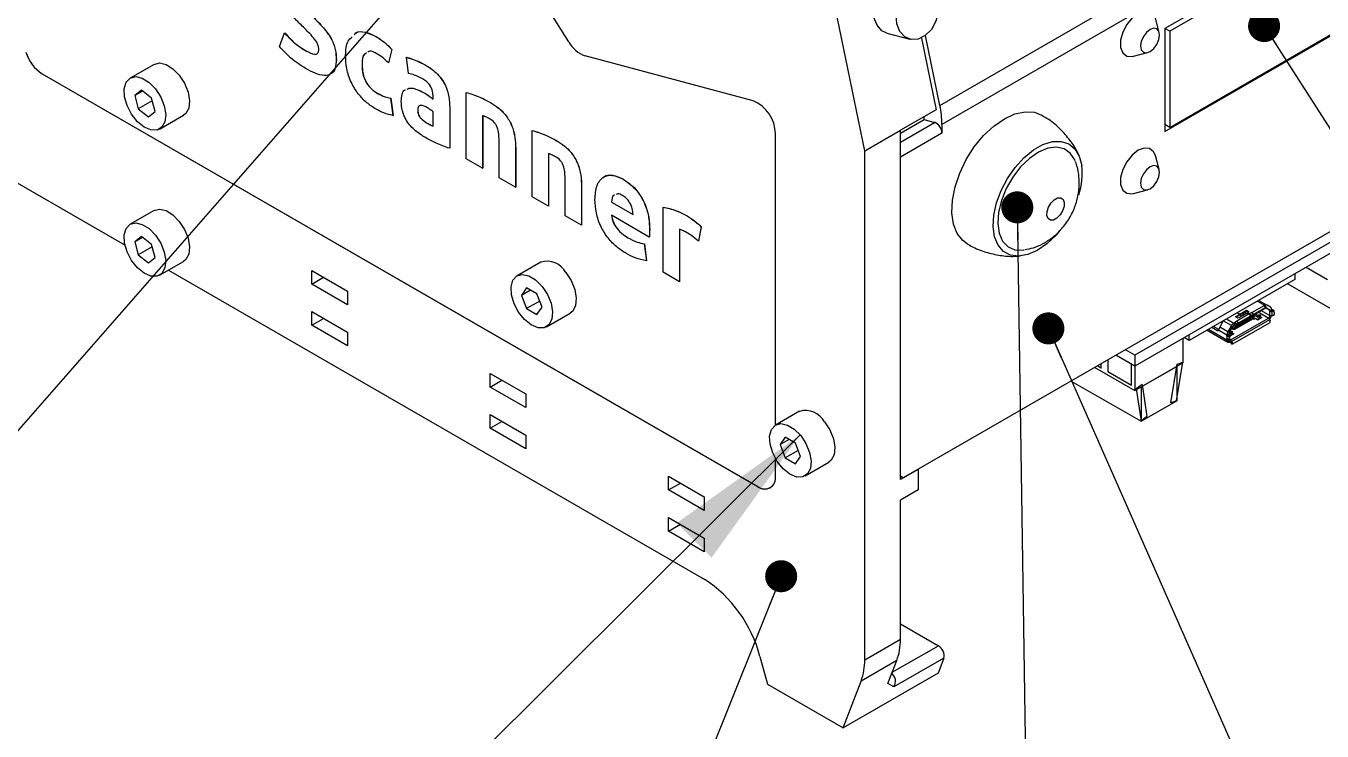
# Model space of a CAD drawing. Header units: millimetres. Extents: x 2 to 418, y 2 to 295.
# Drawn here: x 341.85 to 372.68, y 75.32 to 92.1 of the extents above; entities that cross this region are included whole.
import ezdxf

# ---------------------------------------------------------------- set-up
doc = ezdxf.new("R2010")
doc.units = ezdxf.units.MM
doc.dimstyles.new('SLDDIMSTYLE0', dxfattribs={"dimtxt": 0.18, "dimasz": 0.762, "dimexe": 0, "dimexo": 0.0625, "dimgap": 0, "dimtad": 0, "dimtih": 1, "dimtoh": 1, "dimdec": 0, "dimrnd": 1e-09, "dimzin": 0, "dimdsep": 46, "dimtxsty": 'Standard', "dimblk1": 'DOT', "dimblk2": 'DOT', "dimsah": 1, "dimcen": 0.09, "dimadec": 0, "dimazin": 0, "dimtfac": 0.762, "dimtdec": 0, "dimtofl": 0, "dimtmove": 0, "dimatfit": 3, "dimldrblk": 'DOT', "dimfxl": 1, "dimfrac": 2, "dimtolj": 1, "dimtzin": 0, "dimarcsym": 0})
doc.dimstyles.new('SLDDIMSTYLE1', dxfattribs={"dimtxt": 0.18, "dimasz": 3.556, "dimexe": 0, "dimexo": 0.0625, "dimgap": 0, "dimtad": 0, "dimtih": 1, "dimtoh": 1, "dimdec": 0, "dimrnd": 1e-09, "dimzin": 0, "dimdsep": 46, "dimtxsty": 'Standard', "dimsah": 1, "dimcen": 0.09, "dimadec": 0, "dimazin": 0, "dimtfac": 3.556, "dimtdec": 0, "dimtofl": 0, "dimtmove": 0, "dimatfit": 3, "dimfxl": 1, "dimfrac": 2, "dimtolj": 1, "dimtzin": 0, "dimarcsym": 0})

# ---------------------------------------------------------------- blocks, each defined once
blk = doc.blocks.new('_Dot')
at = {"color": 0, "linetype": 'ByBlock', "lineweight": -2}
blk.add_line((-0.5, 0), (-1, 0), dxfattribs=at)
at = {"color": 0, "linetype": 'ByBlock', "const_width": 0.5}
blk.add_lwpolyline([(-0.25, 0, 1), (0.25, 0, 1)], format="xyb", close=True, dxfattribs=at)

msp = doc.modelspace()

# ---------------------------------------------------------------- linework, layer by layer
at = {"color": 7, "linetype": 'Continuous', "lineweight": 25}
for p, q in [((354.764, 91.719), (348.312, 102.012)), ((363.592, 90.209), (378.583, 98.863)), ((378.631, 98.412), (363.641, 89.758)), ((373.328, 94.57), (368.944, 92.039)), ((373.3, 94.423), (369.057, 91.973)), ((361.802, 89.127), (360.862, 93.72)), ((368.809, 91.948), (368.717, 92.282)), ((347.887, 91.607), (348.003, 91.937)), ((348.003, 91.937), (348.005, 91.938)), ((362.332, 91.929), (362.879, 91.783)), ((363.592, 90.209), (363.251, 91.875)), ((368.944, 89.589), (373.328, 92.12)), ((369.057, 91.973), (368.944, 92.039)), ((368.944, 92.039), (368.944, 89.589)), ((369.057, 89.687), (373.3, 92.136)), ((369.057, 91.973), (369.057, 89.687)), ((350.174, 91.851), (350.176, 91.852)), ((363.15, 91.813), (363.499, 90.107)), ((348.514, 91.507), (348.516, 91.508)), ((349.235, 91.295), (349.237, 91.296)), ((350.559, 91.541), (350.477, 91.219)), ((350.56, 91.542), (350.478, 91.22)), ((350.559, 91.541), (350.56, 91.542)), ((350.902, 91.355), (350.903, 91.356)), ((350.952, 90.97), (350.902, 91.355)), ((359.147, 90.318), (355.155, 91.388)), ((368.195, 91.379), (368.531, 91.467)), ((342.241, 90.962), (359.257, 81.138)), ((342.242, 90.962), (342.241, 90.962)), ((342.242, 90.962), (359.258, 81.139)), ((344.9, 91.186), (344.334, 90.86)), ((349.848, 91.176), (349.849, 91.177)), ((350.477, 91.219), (350.478, 91.22)), ((351.348, 91.174), (351.349, 91.175)), ((379.551, 91.058), (362.721, 81.343)), ((344.6, 90.568), (344.443, 90.442)), ((344.626, 90.547), (344.443, 90.442)), ((344.443, 90.442), (344.527, 90.127)), ((344.841, 90.38), (344.6, 90.568)), ((344.925, 90.065), (344.841, 90.38)), ((350.217, 90.496), (350.219, 90.497)), ((350.527, 90.381), (350.529, 90.382)), ((350.527, 90.381), (350.583, 89.971)), ((350.529, 90.382), (350.585, 89.972)), ((351.324, 90.508), (351.325, 90.509)), ((351.539, 90.356), (351.539, 90.405)), ((352.324, 90.518), (352.325, 90.519)), ((352.324, 88.94), (352.324, 90.518)), ((344.858, 90.318), (344.527, 90.127)), ((344.527, 90.127), (344.768, 89.939)), ((344.768, 89.939), (344.925, 90.065)), ((351.172, 90.102), (351.173, 90.103)), ((351.539, 89.716), (351.539, 90.054)), ((351.932, 90.162), (351.933, 90.163)), ((351.932, 90.162), (351.932, 89.19)), ((351.933, 90.163), (351.933, 89.19)), ((352.904, 90.275), (352.906, 90.276)), ((363.499, 90.107), (362.651, 89.617)), ((339.272, 89.736), (344.21, 86.885)), ((345.034, 89.647), (345.6, 89.974)), ((350.583, 89.971), (350.585, 89.972)), ((351.371, 89.802), (351.373, 89.802)), ((352.716, 89.972), (352.716, 88.714)), ((352.717, 89.973), (352.717, 88.715)), ((362.651, 89.546), (363.216, 89.872)), ((363.216, 89.872), (363.216, 89.943)), ((363.216, 89.872), (363.463, 89.806)), ((363.641, 89.758), (363.641, 89.546)), ((369.057, 89.687), (368.944, 89.752)), ((353.893, 89.613), (353.894, 89.614)), ((353.893, 88.035), (353.893, 89.613)), ((359.681, 82.6), (359.681, 89.537)), ((361.802, 89.127), (362.651, 89.617)), ((362.651, 81.302), (362.651, 89.617)), ((363.641, 89.546), (362.651, 88.974)), ((351.932, 89.19), (351.933, 89.19)), ((353.108, 88.487), (353.108, 89.352)), ((353.5, 89.183), (353.502, 89.184)), ((353.5, 89.183), (353.5, 88.261)), ((353.502, 89.184), (353.502, 88.262)), ((354.473, 89.369), (354.475, 89.37)), ((361.802, 77.017), (361.802, 89.127)), ((352.716, 88.714), (352.324, 88.94)), ((354.285, 89.066), (354.285, 87.808)), ((354.286, 89.067), (354.286, 87.809)), ((362.651, 81.384), (362.651, 88.974)), ((368.809, 88.682), (368.717, 89.016)), ((352.716, 88.714), (352.717, 88.715)), ((353.5, 88.261), (353.108, 88.487)), ((353.5, 88.261), (353.502, 88.262)), ((354.677, 87.582), (354.677, 88.446)), ((355.069, 88.278), (355.071, 88.278)), ((355.069, 88.278), (355.069, 87.355)), ((355.071, 88.278), (355.071, 87.356)), ((356.051, 88.459), (356.052, 88.46)), ((368.195, 88.113), (368.531, 88.201)), ((354.285, 87.808), (353.893, 88.035)), ((355.78, 87.907), (355.782, 87.908)), ((355.78, 87.907), (356.295, 87.61)), ((355.782, 87.908), (356.296, 87.611)), ((374.589, 87.939), (368.226, 84.265)), ((344.9, 87.708), (344.334, 87.381)), ((354.285, 87.808), (354.286, 87.809)), ((355.069, 87.355), (354.677, 87.582)), ((356.679, 87.077), (355.78, 87.596)), ((357.006, 87.788), (357.007, 87.789)), ((357.006, 86.237), (357.006, 87.788)), ((357.579, 87.577), (357.58, 87.578)), ((374.589, 87.678), (368.226, 84.004)), ((355.069, 87.355), (355.071, 87.356)), ((356.687, 87.248), (356.689, 87.248)), ((357.398, 87.26), (357.398, 86.011)), ((357.399, 87.261), (357.399, 86.012)), ((357.913, 87.323), (357.847, 86.977)), ((357.914, 87.324), (357.848, 86.978)), ((357.913, 87.323), (357.914, 87.324)), ((344.6, 87.089), (344.443, 86.963)), ((344.626, 87.069), (344.443, 86.963)), ((344.443, 86.963), (344.527, 86.649)), ((344.841, 86.901), (344.6, 87.089)), ((356.17, 87.059), (356.172, 87.06)), ((356.679, 87.077), (356.681, 87.078)), ((357.847, 86.977), (357.848, 86.978)), ((344.858, 86.84), (344.527, 86.649)), ((344.527, 86.649), (344.768, 86.461)), ((344.925, 86.587), (344.841, 86.901)), ((356.561, 86.914), (356.614, 86.508)), ((356.561, 86.914), (356.562, 86.914)), ((356.562, 86.914), (356.615, 86.509)), ((344.768, 86.461), (344.925, 86.587)), ((345.034, 86.169), (345.6, 86.495)), ((354.1, 86.481), (353.534, 86.154)), ((356.614, 86.508), (356.615, 86.509)), ((372.303, 86.358), (372.806, 86.067)), ((345.243, 86.289), (357.983, 78.934)), ((348.65, 86.282), (349.498, 85.792)), ((348.65, 85.955), (348.65, 86.282)), ((348.65, 85.955), (348.933, 86.118)), ((357.398, 86.011), (357.006, 86.237)), ((357.398, 86.011), (357.399, 86.012)), ((372.034, 86.064), (369.519, 84.612)), ((372.034, 86.203), (372.034, 86.064)), ((349.498, 85.465), (348.65, 85.955)), ((349.498, 85.792), (349.498, 85.465)), ((353.76, 85.864), (353.639, 85.688)), ((353.852, 85.811), (353.639, 85.688)), ((354.005, 85.724), (353.76, 85.864)), ((354.129, 85.408), (354.005, 85.724)), ((371.864, 85.966), (372.955, 85.336)), ((353.639, 85.688), (353.763, 85.373)), ((354.073, 85.552), (353.763, 85.373)), ((354.008, 85.233), (354.129, 85.408)), ((370.984, 85.189), (371.336, 85.392)), ((371.007, 85.279), (371.303, 85.45)), ((371.04, 85.229), (371.336, 85.4)), ((371.176, 85.568), (371.372, 85.455)), ((371.336, 85.4), (371.303, 85.45)), ((371.351, 85.407), (371.318, 85.457)), ((371.333, 85.39), (371.336, 85.392)), ((371.336, 85.392), (371.346, 85.401)), ((371.346, 85.401), (371.427, 85.354)), ((371.457, 85.406), (371.372, 85.455)), ((348.65, 85.302), (349.498, 84.812)), ((348.65, 84.975), (348.65, 85.302)), ((348.65, 84.975), (348.933, 85.138)), ((353.763, 85.373), (354.008, 85.233)), ((354.234, 84.942), (354.8, 85.268)), ((370.498, 84.625), (371.403, 85.148)), ((370.53, 84.589), (371.435, 85.111)), ((370.609, 84.886), (371.047, 85.139)), ((371.056, 85.157), (370.617, 84.904)), ((370.624, 85.181), (370.722, 85.237)), ((370.688, 85.144), (370.624, 85.181)), ((370.626, 84.981), (370.978, 85.185)), ((370.981, 85.187), (370.629, 84.984)), ((370.722, 85.221), (370.639, 85.173)), ((370.948, 85.245), (370.652, 85.074)), ((370.722, 85.237), (370.662, 85.272)), ((370.665, 85.273), (370.725, 85.239)), ((370.981, 85.195), (370.685, 85.024)), ((370.899, 85.266), (370.688, 85.144)), ((370.722, 85.221), (370.722, 85.237)), ((370.747, 85.206), (370.722, 85.221)), ((370.725, 85.239), (370.886, 85.332)), ((370.886, 85.315), (370.725, 85.222)), ((370.725, 85.222), (370.725, 85.239)), ((370.725, 85.222), (370.75, 85.208)), ((370.797, 85.217), (370.811, 85.262)), ((370.815, 85.262), (370.801, 85.216)), ((370.825, 85.097), (370.863, 85.075)), ((370.885, 85.257), (370.863, 85.27)), ((370.902, 85.101), (370.863, 85.078)), ((370.866, 85.272), (370.887, 85.259)), ((370.886, 85.332), (370.95, 85.295)), ((370.886, 85.315), (370.886, 85.332)), ((370.936, 85.287), (370.886, 85.315)), ((370.941, 85.241), (370.899, 85.266)), ((370.95, 85.295), (370.902, 85.267)), ((370.902, 85.267), (370.944, 85.243)), ((370.902, 85.264), (370.902, 85.267)), ((370.955, 85.128), (370.902, 85.098)), ((370.902, 85.098), (370.902, 85.101)), ((370.917, 85.15), (370.955, 85.128)), ((370.948, 85.245), (370.981, 85.195)), ((370.994, 85.154), (370.955, 85.131)), ((370.955, 85.128), (370.955, 85.131)), ((370.996, 85.202), (370.963, 85.252)), ((370.978, 85.185), (370.981, 85.187)), ((370.981, 85.186), (371.333, 85.39)), ((370.981, 85.187), (370.991, 85.196)), ((370.994, 85.198), (370.984, 85.189)), ((371.047, 85.181), (370.994, 85.151)), ((370.994, 85.151), (370.994, 85.154)), ((371.007, 85.279), (371.04, 85.229)), ((371.009, 85.203), (371.047, 85.181)), ((371.056, 85.19), (371.047, 85.184)), ((371.047, 85.181), (371.047, 85.184)), ((371.056, 85.157), (371.056, 85.19)), ((371.059, 85.15), (371.059, 85.119)), ((371.158, 85.162), (371.066, 85.215)), ((371.067, 85.173), (371.067, 85.206)), ((371.095, 85.134), (371.077, 85.123)), ((371.091, 85.25), (371.158, 85.211)), ((371.152, 85.101), (371.095, 85.134)), ((371.221, 85.161), (371.134, 85.111)), ((371.251, 85.158), (371.152, 85.101)), ((371.158, 85.211), (371.176, 85.221)), ((371.158, 85.211), (371.158, 85.162)), ((371.176, 85.172), (371.158, 85.162)), ((371.176, 85.221), (371.176, 85.172)), ((371.211, 85.201), (371.194, 85.191)), ((371.194, 85.191), (371.251, 85.158)), ((371.194, 85.191), (371.194, 85.145)), ((371.403, 85.148), (371.402, 85.148)), ((371.435, 85.111), (371.445, 85.09)), ((371.438, 85.315), (371.48, 85.34)), ((371.438, 85.331), (371.438, 85.315)), ((371.438, 85.315), (371.438, 85.315)), ((371.438, 85.217), (371.438, 85.315)), ((371.438, 85.217), (371.438, 85.217)), ((371.438, 85.209), (371.438, 85.217)), ((371.48, 85.356), (371.48, 85.34)), ((371.48, 85.34), (371.502, 85.341)), ((371.508, 85.307), (371.485, 85.305)), ((371.485, 85.305), (371.485, 85.207)), ((371.485, 85.207), (371.508, 85.209)), ((371.502, 85.341), (371.508, 85.307)), ((371.547, 85.28), (371.542, 85.315)), ((371.548, 85.243), (371.548, 85.276)), ((349.498, 84.485), (348.65, 84.975)), ((349.498, 84.812), (349.498, 84.485)), ((369.945, 84.858), (370.442, 84.571)), ((370.18, 84.849), (370.055, 84.921)), ((370.223, 84.874), (370.098, 84.946)), ((370.18, 84.849), (370.223, 84.874)), ((370.224, 84.874), (370.22, 84.858)), ((370.419, 84.743), (370.22, 84.858)), ((370.33, 85.08), (370.246, 84.933)), ((370.442, 84.82), (370.246, 84.933)), ((370.281, 85.052), (370.306, 85.038)), ((370.527, 84.968), (370.442, 84.82)), ((370.487, 84.774), (370.465, 84.787)), ((370.472, 84.803), (370.557, 84.95)), ((370.485, 84.824), (370.487, 84.823)), ((370.487, 84.823), (370.504, 84.834)), ((370.487, 84.823), (370.487, 84.774)), ((370.504, 84.785), (370.487, 84.774)), ((370.504, 84.834), (370.504, 84.785)), ((370.54, 84.813), (370.522, 84.803)), ((370.522, 84.803), (370.579, 84.77)), ((370.522, 84.803), (370.522, 84.758)), ((370.532, 84.907), (370.569, 84.886)), ((370.561, 84.904), (370.561, 84.937)), ((370.582, 85.026), (370.596, 85.034)), ((370.596, 84.985), (370.582, 84.977)), ((371.435, 85.038), (370.586, 84.548)), ((370.596, 85.034), (370.606, 85.042)), ((370.596, 84.985), (370.596, 85.034)), ((370.597, 84.984), (370.596, 84.985)), ((370.606, 85.042), (370.639, 84.993)), ((370.627, 84.942), (370.617, 84.937)), ((370.617, 84.937), (370.617, 84.904)), ((370.679, 84.969), (370.627, 84.939)), ((370.627, 84.939), (370.627, 84.942)), ((370.639, 84.993), (370.629, 84.984)), ((370.641, 84.99), (370.679, 84.969)), ((370.652, 85.074), (370.685, 85.024)), ((370.718, 84.995), (370.679, 84.972)), ((370.679, 84.969), (370.679, 84.972)), ((370.771, 85.022), (370.718, 84.992)), ((370.718, 84.992), (370.718, 84.995)), ((370.733, 85.044), (370.771, 85.022)), ((370.81, 85.048), (370.771, 85.025)), ((370.771, 85.022), (370.771, 85.025)), ((370.863, 85.075), (370.81, 85.045)), ((370.81, 85.045), (370.81, 85.048)), ((370.863, 85.075), (370.863, 85.078)), ((369.372, 84.666), (369.372, 84.084)), ((369.519, 84.612), (369.399, 84.682)), ((369.519, 84.612), (369.519, 84.751)), ((370.414, 84.659), (370.473, 84.656)), ((370.414, 84.626), (370.414, 84.659)), ((370.473, 84.623), (370.414, 84.626)), ((370.415, 84.609), (370.475, 84.606)), ((370.417, 84.715), (370.419, 84.728)), ((370.417, 84.715), (370.477, 84.711)), ((370.419, 84.728), (370.462, 84.752)), ((370.419, 84.728), (370.419, 84.743)), ((370.462, 84.752), (370.462, 84.768)), ((370.462, 84.752), (370.462, 84.752)), ((370.473, 84.656), (370.473, 84.623)), ((370.479, 84.725), (370.477, 84.711)), ((370.477, 84.613), (370.479, 84.627)), ((370.549, 84.773), (370.479, 84.733)), ((370.479, 84.63), (370.479, 84.728)), ((370.479, 84.725), (370.479, 84.627)), ((370.48, 84.713), (370.479, 84.713)), ((370.479, 84.627), (370.479, 84.63)), ((370.579, 84.77), (370.48, 84.713)), ((370.497, 84.576), (370.497, 84.625)), ((370.497, 84.625), (370.498, 84.625)), ((370.507, 84.556), (370.497, 84.576)), ((370.54, 84.568), (370.507, 84.556)), ((370.53, 84.589), (370.54, 84.568)), ((370.548, 84.535), (370.582, 84.546)), ((368.226, 84.004), (367.779, 84.262)), ((368.226, 84.265), (368.005, 84.393)), ((368.226, 84.265), (368.226, 84.004)), ((367.276, 83.972), (368.226, 83.423)), ((367.345, 84.012), (367.43, 83.963)), ((367.43, 83.963), (367.43, 84.061)), ((367.43, 83.963), (367.431, 83.964)), ((367.583, 84.149), (367.583, 83.875)), ((367.583, 83.875), (368.148, 83.548)), ((368.148, 83.548), (368.148, 84.049)), ((368.226, 83.423), (369.372, 84.084)), ((368.226, 84.005), (368.226, 83.423)), ((368.375, 83.509), (369.223, 83.999)), ((369.083, 83.134), (369.232, 84.053)), ((369.222, 83.181), (369.37, 84.1)), ((369.223, 83.999), (369.223, 83.182)), ((369.232, 84.053), (369.37, 84.1)), ((352.893, 83.832), (353.741, 83.343)), ((352.893, 83.506), (352.893, 83.832)), ((352.893, 83.506), (353.176, 83.669)), ((366.717, 83.649), (368.375, 82.692)), ((368.148, 83.548), (368.15, 83.549)), ((368.402, 83.57), (368.262, 83.464)), ((368.402, 83.57), (368.515, 82.802)), ((353.741, 83.016), (352.893, 83.506)), ((353.741, 83.343), (353.741, 83.016)), ((368.262, 83.464), (368.376, 82.697)), ((368.375, 83.509), (368.375, 82.692)), ((360.25, 82.929), (359.684, 82.602)), ((368.375, 82.692), (369.223, 83.182)), ((369.222, 83.181), (369.083, 83.134)), ((352.893, 82.853), (353.741, 82.363)), ((352.893, 82.526), (352.893, 82.853)), ((352.893, 82.526), (353.176, 82.689)), ((368.515, 82.802), (368.376, 82.697)), ((353.741, 82.036), (352.893, 82.526)), ((353.741, 82.363), (353.741, 82.036)), ((359.911, 82.312), (359.789, 82.136)), ((360.156, 82.172), (359.911, 82.312)), ((360.003, 82.259), (359.789, 82.136)), ((359.789, 82.136), (359.913, 81.82)), ((360.279, 81.856), (360.156, 82.172)), ((359.681, 81.383), (359.681, 81.8)), ((360.223, 81.999), (359.913, 81.82)), ((359.913, 81.82), (360.158, 81.68)), ((360.158, 81.68), (360.279, 81.856)), ((360.384, 81.39), (360.95, 81.716)), ((363.075, 81.547), (362.651, 81.302)), ((363.075, 81.547), (363.075, 81.057)), ((357.135, 81.383), (357.984, 80.893)), ((357.135, 81.057), (357.135, 81.383)), ((357.135, 81.057), (357.418, 81.22)), ((359.257, 81.138), (359.258, 81.139)), ((362.651, 81.384), (362.721, 81.343)), ((362.721, 81.343), (362.651, 81.384)), ((357.984, 80.567), (357.135, 81.057)), ((357.984, 80.893), (357.984, 80.567)), ((363.075, 81.057), (362.651, 80.812)), ((362.651, 77.507), (362.651, 80.812)), ((357.135, 80.403), (357.984, 79.913)), ((357.135, 80.077), (357.135, 80.403)), ((357.135, 80.077), (357.418, 80.24)), ((357.984, 79.587), (357.135, 80.077)), ((357.984, 79.913), (357.984, 79.587)), ((362.651, 77.872), (363.554, 77.351)), ((361.802, 77.017), (362.651, 77.507)), ((359.312, 77.092), (359.488, 76.432)), ((362.565, 76.998), (361.717, 76.508)), ((362.354, 76.45), (362.565, 76.998)), ((363.687, 77.055), (362.497, 76.368)), ((363.687, 77.055), (363.55, 76.7)), ((363.55, 76.7), (361.287, 75.393)), ((361.287, 75.393), (361.717, 76.508)), ((359.488, 76.432), (361.287, 75.393)), ((362.497, 76.368), (362.354, 76.45))]:
    msp.add_line(p, q, dxfattribs=at)
at = {"color": 8, "linetype": 'Continuous', "lineweight": 25}
for p, q in [((362.651, 89.337), (363.463, 89.806)), ((371.144, 85.55), (371.31, 85.454)), ((371.346, 85.401), (371.427, 85.354)), ((370.409, 85.126), (370.582, 85.026)), ((370.75, 85.208), (370.75, 85.205)), ((370.797, 85.21), (370.797, 85.217)), ((370.811, 85.249), (370.811, 85.262)), ((370.866, 85.268), (370.866, 85.272)), ((370.994, 85.198), (370.994, 85.198)), ((371.042, 85.135), (371.042, 85.123)), ((371.402, 85.148), (371.158, 85.289)), ((371.229, 85.33), (371.438, 85.209)), ((371.438, 85.331), (371.334, 85.391)), ((370.414, 84.625), (369.977, 84.877)), ((370.312, 85.048), (370.293, 85.059)), ((370.326, 85.072), (370.321, 85.075)), ((370.527, 84.968), (370.331, 85.081)), ((370.561, 84.904), (370.538, 84.917)), ((370.561, 84.937), (370.552, 84.941)), ((370.479, 84.636), (370.497, 84.625)), ((362.457, 76.718), (363.554, 77.351))]:
    msp.add_line(p, q, dxfattribs=at)
at = {"color": 7, "linetype": 'Continuous', "lineweight": 25, "flags": 128}
for points in [[(362.332, 91.929), (362.214, 91.986), (362.096, 92.117), (362.023, 92.3), (362.003, 92.517), (362.038, 92.744), (362.125, 92.955), (362.254, 93.129), (362.411, 93.245), (362.579, 93.293), (362.695, 93.282)], [(363.568, 92.658), (363.56, 92.433), (363.498, 92.212), (363.388, 92.016), (363.243, 91.869), (363.078, 91.786), (362.911, 91.776), (362.761, 91.839), (362.642, 91.97), (362.569, 92.154), (362.549, 92.371), (362.585, 92.597), (362.672, 92.809), (362.801, 92.982), (362.958, 93.099), (363.126, 93.146), (363.287, 93.119), (363.423, 93.021), (363.52, 92.861), (363.568, 92.658)], [(368.717, 92.282), (368.675, 92.373), (368.58, 92.449), (368.453, 92.461), (368.308, 92.406), (368.162, 92.293), (368.035, 92.134), (367.94, 91.949), (367.89, 91.76), (367.89, 91.59), (367.94, 91.459), (368.035, 91.384), (368.162, 91.372), (368.195, 91.379)], [(368.59, 92.014), (368.504, 91.944), (368.43, 91.845), (368.381, 91.732), (368.364, 91.623), (368.381, 91.532), (368.43, 91.476), (368.504, 91.462), (368.59, 91.492), (368.677, 91.562), (368.75, 91.661), (368.799, 91.774), (368.817, 91.884), (368.799, 91.974), (368.75, 92.03), (368.677, 92.044), (368.59, 92.014)], [(344.9, 91.186), (345.03, 91.219), (345.186, 91.184), (345.349, 91.083), (345.501, 90.928), (345.626, 90.735), (345.71, 90.525), (345.744, 90.321), (345.725, 90.146), (345.654, 90.017), (345.6, 89.974)], [(344.366, 89.999), (344.26, 90.203), (344.2, 90.412), (344.193, 90.605), (344.238, 90.759), (344.332, 90.859), (344.464, 90.893), (344.62, 90.857), (344.783, 90.757), (344.935, 90.601), (345.06, 90.408), (345.144, 90.199), (345.179, 89.995), (345.159, 89.819), (345.089, 89.691), (344.974, 89.623), (344.828, 89.624), (344.667, 89.693), (344.507, 89.822), (344.366, 89.999)], [(364.241, 86.913), (364.136, 86.99), (364.002, 87.161), (363.914, 87.384), (363.876, 87.651), (363.888, 87.951), (363.952, 88.27), (364.063, 88.597), (364.218, 88.918), (364.41, 89.22), (364.632, 89.489), (364.873, 89.716), (365.125, 89.892), (365.377, 90.007), (365.619, 90.059), (365.84, 90.045), (366.01, 89.979)], [(366.443, 87.228), (366.353, 87.124), (366.135, 86.916), (365.907, 86.758), (365.679, 86.658), (365.462, 86.62), (365.267, 86.646), (365.102, 86.735), (364.975, 86.883), (364.893, 87.082), (364.858, 87.324), (364.873, 87.597), (364.936, 87.888), (365.046, 88.184), (365.196, 88.471), (365.38, 88.735), (365.589, 88.964), (365.814, 89.148), (366.043, 89.278), (366.266, 89.347), (366.474, 89.353), (366.655, 89.295), (366.801, 89.176), (366.907, 89.002), (366.966, 88.78), (366.966, 88.78)], [(366.812, 88.878), (366.799, 88.91), (366.693, 89.072), (366.545, 89.176), (366.363, 89.216), (366.157, 89.19), (365.939, 89.099), (365.719, 88.948), (365.51, 88.746), (365.323, 88.502), (365.168, 88.231), (365.053, 87.947), (364.985, 87.666), (364.967, 87.401), (365.001, 87.169), (365.084, 86.98), (365.212, 86.846), (365.377, 86.774), (365.572, 86.767), (365.599, 86.771)], [(368.717, 89.016), (368.675, 89.107), (368.58, 89.183), (368.453, 89.194), (368.308, 89.14), (368.162, 89.027), (368.035, 88.868), (367.94, 88.683), (367.89, 88.494), (367.89, 88.324), (367.94, 88.193), (368.035, 88.117), (368.162, 88.106), (368.195, 88.113)], [(368.59, 88.748), (368.504, 88.678), (368.43, 88.579), (368.381, 88.466), (368.364, 88.356), (368.381, 88.266), (368.43, 88.21), (368.504, 88.196), (368.59, 88.226), (368.677, 88.296), (368.75, 88.395), (368.799, 88.508), (368.817, 88.618), (368.799, 88.708), (368.75, 88.764), (368.677, 88.778), (368.59, 88.748)], [(366.548, 87.9), (366.545, 87.804), (366.51, 87.699), (366.45, 87.601), (366.373, 87.524), (366.292, 87.481), (366.218, 87.479), (366.163, 87.516), (366.135, 87.589), (366.139, 87.685), (366.173, 87.79), (366.234, 87.888), (366.31, 87.964), (366.392, 88.007), (366.465, 88.01), (366.52, 87.972), (366.548, 87.9)], [(344.9, 87.708), (345.03, 87.74), (345.186, 87.705), (345.349, 87.604), (345.501, 87.449), (345.626, 87.256), (345.71, 87.046), (345.744, 86.843), (345.725, 86.667), (345.654, 86.538), (345.6, 86.495)], [(344.366, 86.52), (344.26, 86.724), (344.2, 86.934), (344.193, 87.126), (344.238, 87.28), (344.332, 87.38), (344.464, 87.414), (344.62, 87.378), (344.783, 87.278), (344.935, 87.122), (345.06, 86.93), (345.144, 86.72), (345.179, 86.516), (345.159, 86.34), (345.089, 86.212), (344.974, 86.144), (344.828, 86.145), (344.667, 86.214), (344.507, 86.343), (344.366, 86.52)], [(354.129, 85.903), (354.256, 85.711), (354.342, 85.502), (354.378, 85.297), (354.361, 85.12), (354.292, 84.989), (354.179, 84.919), (354.034, 84.917), (353.873, 84.983), (353.713, 85.111), (353.571, 85.286), (353.464, 85.489), (353.402, 85.699), (353.392, 85.892), (353.435, 86.048), (353.527, 86.15), (353.658, 86.187), (353.813, 86.155), (353.976, 86.056), (354.129, 85.903)], [(354.695, 86.23), (354.821, 86.038), (354.907, 85.828), (354.944, 85.624), (354.927, 85.447), (354.858, 85.316), (354.8, 85.268)], [(371.346, 85.401), (371.349, 85.404), (371.351, 85.406), (371.351, 85.407), (371.351, 85.407), (371.349, 85.406), (371.345, 85.405), (371.341, 85.403), (371.336, 85.4)], [(370.984, 85.189), (370.981, 85.186), (370.979, 85.186)], [(370.991, 85.196), (370.994, 85.199), (370.996, 85.201), (370.996, 85.202), (370.996, 85.202), (370.994, 85.202), (370.99, 85.2), (370.986, 85.198), (370.981, 85.195)], [(371.077, 85.123), (371.069, 85.12), (371.059, 85.119), (371.05, 85.12), (371.042, 85.123), (371.036, 85.128), (371.035, 85.131)], [(371.176, 85.221), (371.184, 85.225), (371.194, 85.226), (371.203, 85.225), (371.211, 85.221), (371.217, 85.217), (371.219, 85.211), (371.217, 85.206), (371.211, 85.201)], [(371.194, 85.177), (371.184, 85.176), (371.176, 85.172)], [(370.22, 84.858), (370.217, 84.853), (370.214, 84.849), (370.21, 84.846), (370.205, 84.844), (370.199, 84.843), (370.193, 84.844), (370.187, 84.846), (370.18, 84.849)], [(370.504, 84.834), (370.512, 84.837), (370.522, 84.838), (370.531, 84.837), (370.54, 84.834), (370.545, 84.829), (370.547, 84.823), (370.545, 84.818), (370.54, 84.813)], [(370.522, 84.789), (370.512, 84.788), (370.504, 84.785)], [(370.497, 84.576), (370.482, 84.569), (370.467, 84.566), (370.454, 84.567), (370.442, 84.571), (370.432, 84.579), (370.425, 84.59), (370.421, 84.605), (370.42, 84.609)], [(370.473, 84.623), (370.473, 84.617), (370.474, 84.612), (370.474, 84.609), (370.474, 84.607), (370.475, 84.606), (370.476, 84.607), (370.476, 84.61), (370.477, 84.613)], [(360.28, 82.351), (360.406, 82.159), (360.492, 81.95), (360.528, 81.745), (360.511, 81.568), (360.443, 81.437), (360.33, 81.367), (360.185, 81.365), (360.023, 81.431), (359.863, 81.558), (359.722, 81.733), (359.614, 81.937), (359.552, 82.147), (359.542, 82.34), (359.586, 82.496), (359.678, 82.598), (359.809, 82.635), (359.964, 82.602), (360.127, 82.504), (360.28, 82.351)], [(360.845, 82.677), (360.972, 82.486), (361.058, 82.276), (361.094, 82.072), (361.077, 81.895), (361.008, 81.764), (360.95, 81.716)]]:
    msp.add_lwpolyline(points, dxfattribs=at)
at = {"color": 7, "linetype": 'Continuous', "lineweight": 25}
for centre, radius, start, end in [((355.404, 92.077), 0.733, 209.2767, 250.1215), ((342.747, 91.746), 0.934, 196.6326, 237.1776), ((342.748, 91.747), 0.934, 196.6326, 237.1776), ((358.812, 89.516), 0.869, 1.3581, 67.3358), ((361.383, 89.745), 2.257, 0.3462, 11.8651), ((363.351, 89.539), 0.29, 1.3582, 67.3357), ((365.283, 88.596), 1.693, 342.3868, 6.2515), ((354.239, 85.98), 0.52, 28.7305, 105.4912), ((371.323, 85.425), 0.0319, 98.1609, 129.1974), ((371.349, 85.406), 0.0537, 65.2559, 121.7646), ((371.425, 85.361), 0.0553, 354.3799, 54.3017), ((370.768, 85.241), 0.0407, 237.7225, 322.6063), ((370.769, 85.238), 0.0356, 237.7239, 322.6047), ((370.844, 85.237), 0.0407, 57.7242, 142.6063), ((370.844, 85.24), 0.0356, 57.7225, 142.608), ((370.802, 85.076), 0.0606, 2.5264, 36.3496), ((370.842, 85.098), 0.0606, 2.5264, 36.3496), ((370.894, 85.129), 0.0606, 2.5264, 36.3496), ((370.968, 85.22), 0.0319, 98.161, 129.1973), ((371.192, 84.961), 0.368, 120.1369, 128.1902), ((370.934, 85.151), 0.0606, 2.5264, 36.3496), ((371.214, 84.928), 0.348, 119.9898, 129.1934), ((370.986, 85.182), 0.0606, 2.5264, 36.3496), ((371.233, 85.133), 0.0303, 54.5306, 114.1594), ((371.361, 85.213), 0.0768, 302.6061, 357.394), ((371.357, 85.075), 0.0863, 25.1354, 57.7213), ((371.413, 85.334), 0.0252, 354.3794, 54.3023), ((371.301, 85.247), 0.181, 315.4922, 347.2116), ((371.411, 85.07), 0.0397, 306.3998, 30.487), ((371.478, 85.391), 0.0859, 242.2332, 274.235), ((371.478, 85.293), 0.0859, 242.2332, 274.235), ((371.507, 85.306), 0.0354, 14.2229, 98.4651), ((371.513, 85.272), 0.0346, 6.047, 99.0255), ((371.509, 85.248), 0.0392, 268.7099, 353.585), ((370.393, 84.846), 0.171, 149.5166, 170.5955), ((370.578, 84.738), 0.159, 148.8564, 178.0435), ((370.534, 84.765), 0.0721, 148.856, 178.0437), ((370.666, 84.891), 0.159, 121.955, 151.1442), ((370.561, 84.745), 0.0303, 54.5306, 114.1594), ((370.621, 84.916), 0.0721, 121.9549, 151.1445), ((370.589, 84.991), 0.0615, 242.6083, 297.3911), ((370.589, 84.958), 0.0615, 242.6083, 297.3911), ((370.613, 85.006), 0.0273, 232.7588, 304.7863), ((370.826, 84.773), 0.348, 119.989, 129.1954), ((370.565, 84.939), 0.0616, 2.6813, 40.4908), ((370.859, 84.723), 0.348, 119.9898, 129.1933), ((370.618, 84.969), 0.0606, 2.5264, 36.3496), ((370.658, 84.992), 0.0606, 2.5264, 36.3496), ((370.71, 85.022), 0.0606, 2.5264, 36.3496), ((370.75, 85.045), 0.0606, 2.5264, 36.3496), ((370.457, 84.622), 0.0438, 174.0584, 196.4663), ((370.832, 84.659), 0.418, 172.365, 180.0113), ((370.452, 84.726), 0.0276, 357.0376, 66.9733), ((370.892, 84.656), 0.418, 172.365, 180.0113), ((370.481, 84.65), 0.0295, 264.3169, 302.919), ((370.452, 84.552), 0.0863, 25.1354, 57.7213), ((370.54, 84.569), 0.035, 200.8551, 284.1619), ((370.572, 84.579), 0.0341, 200.1885, 294.0421), ((360.389, 82.427), 0.52, 28.7306, 105.4912), ((359.422, 81.341), 0.262, 230.7968, 9.214), ((359.434, 81.385), 0.302, 234.3822, 294.3073), ((356.285, 76.308), 3.127, 14.5186, 57.1078), ((361.229, 77.483), 1.422, 340.0306, 0.9567), ((363.41, 77.108), 0.282, 349.0498, 59.3242), ((360.381, 76.994), 1.422, 340.0306, 0.9567)]:
    msp.add_arc(centre, radius, start, end, dxfattribs=at)
at = {"color": 8, "linetype": 'Continuous', "lineweight": 25}
for centre, radius, start, end in [((370.995, 85.187), 0.0606, 2.5264, 36.3496), ((371.038, 85.154), 0.0182, 302.0974, 9.2128), ((371.047, 85.208), 0.0201, 294.3761, 354.3017), ((371.048, 85.175), 0.0196, 293.4772, 355.2334), ((370.621, 84.934), 0.0604, 144.7347, 177.5028), ((370.581, 84.902), 0.02, 174.2352, 234.4677), ((370.555, 84.933), 0.0624, 2.8604, 52.5056), ((370.597, 84.902), 0.0201, 305.7402, 5.6159)]:
    msp.add_arc(centre, radius, start, end, dxfattribs=at)
at = {"color": 7, "linetype": 'Continuous', "lineweight": 25}
msp.add_ellipse((362.364, 76.5), major_axis=(0, 0.208), ratio=0.826221, start_param=4.023158, end_param=5.838221, dxfattribs=at)
for points, knots in [([(348.425, 92.097), (348.354, 92.168), (348.211, 92.31), (348.034, 92.552), (347.925, 92.81), (347.916, 92.954), (347.911, 93.026)], [0, 0, 0, 0, 0.28093, 0.560496, 0.780169, 1, 1, 1, 1]), ([(348.66, 92.339), (348.74, 92.258), (348.9, 92.096), (349.11, 91.831), (349.225, 91.535), (349.232, 91.375), (349.235, 91.295)], [0, 0, 0, 0, 0.281115, 0.56072, 0.779796, 1, 1, 1, 1]), ([(348.661, 92.34), (348.741, 92.259), (348.901, 92.097), (349.111, 91.832), (349.226, 91.536), (349.233, 91.376), (349.237, 91.296)], [0, 0, 0, 0, 0.281115, 0.56072, 0.779796, 1, 1, 1, 1]), ([(348.003, 91.937), (348.095, 91.838), (348.259, 91.663), (348.436, 91.555), (348.514, 91.507)], [0, 0, 0, 0, 0.559542, 1, 1, 1, 1]), ([(348.005, 91.938), (348.096, 91.839), (348.26, 91.663), (348.438, 91.556), (348.516, 91.508)], [0, 0, 0, 0, 0.559542, 1, 1, 1, 1]), ([(348.818, 91.55), (348.816, 91.576), (348.812, 91.629), (348.758, 91.74), (348.626, 91.901), (348.505, 92.019), (348.425, 92.097)], [0, 0, 0, 0, 0.124646, 0.249382, 0.498994, 1, 1, 1, 1]), ([(349.661, 91.888), (349.674, 91.904), (349.733, 91.976), (349.922, 91.969), (350.09, 91.891), (350.174, 91.851)], [0, 0, 0, 0, 0.123366, 0.561445, 1, 1, 1, 1]), ([(349.662, 91.889), (349.675, 91.905), (349.735, 91.976), (349.924, 91.97), (350.092, 91.891), (350.176, 91.852)], [0, 0, 0, 0, 0.123366, 0.561445, 1, 1, 1, 1]), ([(348.506, 91.087), (348.386, 91.163), (348.17, 91.298), (347.973, 91.513), (347.887, 91.607)], [0, 0, 0, 0, 0.560182, 1, 1, 1, 1]), ([(349.456, 91.403), (349.462, 91.528), (349.471, 91.72), (349.577, 91.808), (349.614, 91.839)], [0, 0, 0, 0, 0.656372, 1, 1, 1, 1]), ([(350.174, 91.851), (350.248, 91.804), (350.381, 91.721), (350.504, 91.596), (350.559, 91.541)], [0, 0, 0, 0, 0.559756, 1, 1, 1, 1]), ([(350.176, 91.852), (350.25, 91.805), (350.382, 91.721), (350.506, 91.597), (350.56, 91.542)], [0, 0, 0, 0, 0.559756, 1, 1, 1, 1]), ([(349.235, 91.295), (349.23, 91.223), (349.221, 91.08), (349.116, 90.944), (348.945, 90.908), (348.733, 90.965), (348.582, 91.047), (348.506, 91.087)], [0, 0, 0, 0, 0.1866289, 0.3726597, 0.5590659, 0.7793036, 1, 1, 1, 1]), ([(348.514, 91.507), (348.583, 91.471), (348.669, 91.425), (348.76, 91.427), (348.797, 91.448), (348.816, 91.493), (348.818, 91.531), (348.818, 91.55)], [0, 0, 0, 0, 0.499036, 0.624346, 0.749374, 0.874555, 1, 1, 1, 1]), ([(348.516, 91.508), (348.584, 91.472), (348.67, 91.427), (348.762, 91.427), (348.783, 91.444), (348.794, 91.452)], [0, 0, 0, 0, 0.670676, 0.839086, 1, 1, 1, 1]), ([(349.237, 91.296), (349.231, 91.226), (349.22, 91.086), (349.151, 90.969), (349.088, 90.956), (349.077, 90.954)], [0, 0, 0, 0, 0.4557679, 0.9100754, 1, 1, 1, 1]), ([(350.183, 90.12), (350.109, 90.166), (349.961, 90.26), (349.752, 90.478), (349.574, 90.764), (349.471, 91.093), (349.461, 91.299), (349.456, 91.403)], [0, 0, 0, 0, 0.187063, 0.373727, 0.560097, 0.779625, 1, 1, 1, 1]), ([(349.948, 91.456), (349.935, 91.45), (349.853, 91.418), (349.85, 91.287), (349.848, 91.176)], [0, 0, 0, 0, 0.160575, 1, 1, 1, 1]), ([(349.95, 91.456), (349.937, 91.451), (349.855, 91.419), (349.852, 91.288), (349.849, 91.177)], [0, 0, 0, 0, 0.160575, 1, 1, 1, 1]), ([(350.202, 91.439), (350.141, 91.473), (350.056, 91.52), (350.001, 91.484), (349.985, 91.473)], [0, 0, 0, 0, 0.713192, 1, 1, 1, 1]), ([(350.477, 91.219), (350.427, 91.268), (350.337, 91.354), (350.243, 91.413), (350.202, 91.439)], [0, 0, 0, 0, 0.56011, 1, 1, 1, 1]), ([(350.902, 91.355), (350.984, 91.331), (351.131, 91.288), (351.282, 91.209), (351.348, 91.174)], [0, 0, 0, 0, 0.559893, 1, 1, 1, 1]), ([(350.903, 91.356), (350.986, 91.332), (351.132, 91.289), (351.283, 91.21), (351.349, 91.175)], [0, 0, 0, 0, 0.559893, 1, 1, 1, 1]), ([(349.848, 91.176), (349.851, 91.107), (349.857, 90.968), (349.935, 90.743), (350.079, 90.583), (350.171, 90.525), (350.217, 90.496)], [0, 0, 0, 0, 0.281026, 0.559559, 0.779017, 1, 1, 1, 1]), ([(349.849, 91.177), (349.853, 91.107), (349.859, 90.969), (349.936, 90.743), (350.08, 90.584), (350.172, 90.526), (350.219, 90.497)], [0, 0, 0, 0, 0.281026, 0.559559, 0.779017, 1, 1, 1, 1]), ([(351.29, 90.839), (351.225, 90.874), (351.11, 90.936), (351, 90.96), (350.952, 90.97)], [0, 0, 0, 0, 0.5602014, 1, 1, 1, 1]), ([(351.348, 91.174), (351.437, 91.118), (351.615, 91.006), (351.839, 90.712), (351.923, 90.409), (351.929, 90.245), (351.932, 90.162)], [0, 0, 0, 0, 0.281067, 0.558804, 0.7787, 1, 1, 1, 1]), ([(351.349, 91.175), (351.439, 91.119), (351.617, 91.007), (351.841, 90.713), (351.924, 90.41), (351.93, 90.246), (351.933, 90.163)], [0, 0, 0, 0, 0.281067, 0.558804, 0.7787, 1, 1, 1, 1]), ([(351.539, 90.405), (351.537, 90.45), (351.532, 90.54), (351.473, 90.685), (351.379, 90.784), (351.32, 90.821), (351.29, 90.839)], [0, 0, 0, 0, 0.280725, 0.559336, 0.779001, 1, 1, 1, 1]), ([(350.217, 90.496), (350.277, 90.464), (350.383, 90.408), (350.483, 90.389), (350.527, 90.381)], [0, 0, 0, 0, 0.560147, 1, 1, 1, 1]), ([(350.219, 90.497), (350.278, 90.465), (350.384, 90.409), (350.485, 90.39), (350.529, 90.382)], [0, 0, 0, 0, 0.560147, 1, 1, 1, 1]), ([(350.78, 90.311), (350.783, 90.365), (350.791, 90.474), (350.834, 90.567), (350.875, 90.581), (350.878, 90.582)], [0, 0, 0, 0, 0.482734, 0.963919, 1, 1, 1, 1]), ([(350.917, 90.596), (350.939, 90.605), (351.004, 90.635), (351.15, 90.596), (351.266, 90.538), (351.324, 90.508)], [0, 0, 0, 0, 0.199652, 0.599353, 1, 1, 1, 1]), ([(350.918, 90.596), (350.94, 90.606), (351.005, 90.636), (351.152, 90.597), (351.267, 90.538), (351.325, 90.509)], [0, 0, 0, 0, 0.199652, 0.599353, 1, 1, 1, 1]), ([(351.324, 90.508), (351.365, 90.484), (351.437, 90.441), (351.508, 90.382), (351.539, 90.356)], [0, 0, 0, 0, 0.560131, 1, 1, 1, 1]), ([(351.325, 90.509), (351.366, 90.485), (351.439, 90.442), (351.51, 90.383), (351.541, 90.357)], [0, 0, 0, 0, 0.560131, 1, 1, 1, 1]), ([(352.324, 90.518), (352.431, 90.486), (352.622, 90.429), (352.818, 90.322), (352.904, 90.275)], [0, 0, 0, 0, 0.559941, 1, 1, 1, 1]), ([(352.325, 90.519), (352.432, 90.487), (352.623, 90.429), (352.82, 90.323), (352.906, 90.276)], [0, 0, 0, 0, 0.559941, 1, 1, 1, 1]), ([(350.583, 89.971), (350.51, 89.986), (350.38, 90.012), (350.243, 90.087), (350.183, 90.12)], [0, 0, 0, 0, 0.55967, 1, 1, 1, 1]), ([(351.354, 89.443), (351.276, 89.493), (351.118, 89.591), (350.907, 89.815), (350.791, 90.089), (350.783, 90.237), (350.78, 90.311)], [0, 0, 0, 0, 0.281224, 0.560305, 0.779482, 1, 1, 1, 1]), ([(351.403, 90.151), (351.348, 90.181), (351.28, 90.218), (351.213, 90.205), (351.178, 90.176), (351.174, 90.132), (351.172, 90.102)], [0, 0, 0, 0, 0.499318, 0.625154, 0.750912, 1, 1, 1, 1]), ([(351.172, 90.102), (351.173, 90.08), (351.174, 90.037), (351.197, 89.963), (351.265, 89.87), (351.327, 89.83), (351.371, 89.802)], [0, 0, 0, 0, 0.187394, 0.374207, 0.56078, 1, 1, 1, 1]), ([(351.197, 90.187), (351.195, 90.185), (351.176, 90.17), (351.174, 90.134), (351.173, 90.103)], [0, 0, 0, 0, 0.108942, 1, 1, 1, 1]), ([(351.173, 90.103), (351.174, 90.081), (351.176, 90.038), (351.199, 89.964), (351.266, 89.871), (351.329, 89.831), (351.373, 89.802)], [0, 0, 0, 0, 0.187394, 0.374207, 0.56078, 1, 1, 1, 1]), ([(351.539, 90.054), (351.514, 90.074), (351.469, 90.11), (351.423, 90.139), (351.403, 90.151)], [0, 0, 0, 0, 0.560043, 1, 1, 1, 1]), ([(352.904, 90.275), (352.968, 90.236), (353.094, 90.157), (353.276, 89.976), (353.423, 89.723), (353.491, 89.446), (353.497, 89.271), (353.5, 89.183)], [0, 0, 0, 0, 0.187201, 0.3737785, 0.5597445, 0.7793775, 1, 1, 1, 1]), ([(352.906, 90.276), (352.969, 90.237), (353.095, 90.158), (353.277, 89.977), (353.424, 89.724), (353.493, 89.446), (353.499, 89.272), (353.502, 89.184)], [0, 0, 0, 0, 0.187201, 0.3737785, 0.5597445, 0.7793775, 1, 1, 1, 1]), ([(351.371, 89.802), (351.403, 89.784), (351.459, 89.752), (351.515, 89.727), (351.539, 89.716)], [0, 0, 0, 0, 0.560052, 1, 1, 1, 1]), ([(351.373, 89.802), (351.404, 89.784), (351.46, 89.752), (351.516, 89.728), (351.541, 89.717)], [0, 0, 0, 0, 0.560052, 1, 1, 1, 1]), ([(352.882, 89.892), (352.851, 89.909), (352.795, 89.938), (352.74, 89.962), (352.716, 89.972)], [0, 0, 0, 0, 0.55997, 1, 1, 1, 1]), ([(353.108, 89.352), (353.107, 89.399), (353.105, 89.494), (353.088, 89.62), (353.051, 89.726), (352.985, 89.824), (352.923, 89.865), (352.882, 89.892)], [0, 0, 0, 0, 0.250874, 0.501199, 0.6262909, 0.7511635, 1, 1, 1, 1]), ([(366.885, 89.041), (366.879, 89.057), (366.829, 89.178), (366.687, 89.386), (366.458, 89.651), (366.227, 89.851), (366.065, 89.94), (366.006, 89.973)], [0, 0, 0, 0, 0.038694, 0.304232, 0.573565, 0.845146, 1, 1, 1, 1]), ([(351.932, 89.19), (351.825, 89.225), (351.635, 89.288), (351.44, 89.396), (351.354, 89.443)], [0, 0, 0, 0, 0.5599991, 1, 1, 1, 1]), ([(353.893, 89.613), (354, 89.58), (354.191, 89.523), (354.387, 89.416), (354.473, 89.369)], [0, 0, 0, 0, 0.559941, 1, 1, 1, 1]), ([(353.894, 89.614), (354.001, 89.581), (354.192, 89.524), (354.388, 89.417), (354.475, 89.37)], [0, 0, 0, 0, 0.559941, 1, 1, 1, 1]), ([(354.473, 89.369), (354.537, 89.33), (354.663, 89.251), (354.845, 89.07), (354.992, 88.818), (355.06, 88.54), (355.066, 88.365), (355.069, 88.278)], [0, 0, 0, 0, 0.187201, 0.3737785, 0.5597445, 0.7793775, 1, 1, 1, 1]), ([(354.475, 89.37), (354.538, 89.331), (354.664, 89.252), (354.846, 89.071), (354.993, 88.819), (355.062, 88.541), (355.068, 88.366), (355.071, 88.278)], [0, 0, 0, 0, 0.187201, 0.3737785, 0.5597445, 0.7793775, 1, 1, 1, 1]), ([(354.451, 88.986), (354.42, 89.003), (354.364, 89.033), (354.309, 89.056), (354.285, 89.066)], [0, 0, 0, 0, 0.55997, 1, 1, 1, 1]), ([(354.677, 88.446), (354.676, 88.494), (354.674, 88.588), (354.657, 88.715), (354.62, 88.821), (354.554, 88.919), (354.492, 88.959), (354.451, 88.986)], [0, 0, 0, 0, 0.250874, 0.501199, 0.6262909, 0.7511635, 1, 1, 1, 1]), ([(366.892, 88.57), (366.878, 88.661), (366.862, 88.764), (366.818, 88.857), (366.812, 88.869)], [0, 0, 0, 0, 0.878807, 1, 1, 1, 1]), ([(355.388, 87.966), (355.396, 88.083), (355.412, 88.318), (355.572, 88.522), (355.802, 88.57), (355.968, 88.496), (356.051, 88.459)], [0, 0, 0, 0, 0.280412, 0.559952, 0.779919, 1, 1, 1, 1]), ([(355.589, 88.489), (355.594, 88.495), (355.641, 88.559), (355.809, 88.563), (355.971, 88.494), (356.052, 88.46)], [0, 0, 0, 0, 0.0546711, 0.5272124, 1, 1, 1, 1]), ([(365.61, 86.776), (365.679, 86.789), (365.832, 86.819), (366.055, 86.919), (366.276, 87.063), (366.478, 87.252), (366.657, 87.487), (366.796, 87.757), (366.883, 88.045), (366.916, 88.319), (366.9, 88.492), (366.892, 88.57)], [0, 0, 0, 0, 0.087572, 0.192806, 0.300416, 0.413191, 0.533267, 0.661473, 0.784121, 0.903081, 1, 1, 1, 1]), ([(356.051, 88.459), (356.154, 88.388), (356.361, 88.245), (356.586, 87.877), (356.676, 87.534), (356.683, 87.343), (356.687, 87.248)], [0, 0, 0, 0, 0.2797295, 0.5582275, 0.7787867, 1, 1, 1, 1]), ([(356.052, 88.46), (356.156, 88.388), (356.363, 88.246), (356.587, 87.878), (356.678, 87.534), (356.685, 87.344), (356.689, 87.248)], [0, 0, 0, 0, 0.2797295, 0.5582275, 0.7787867, 1, 1, 1, 1]), ([(356.124, 86.69), (356.05, 86.737), (355.903, 86.83), (355.695, 87.046), (355.514, 87.328), (355.405, 87.656), (355.394, 87.862), (355.388, 87.966)], [0, 0, 0, 0, 0.187081, 0.373813, 0.560224, 0.779728, 1, 1, 1, 1]), ([(355.851, 88.074), (355.848, 88.073), (355.797, 88.055), (355.788, 87.979), (355.78, 87.907)], [0, 0, 0, 0, 0.066782, 1, 1, 1, 1]), ([(355.853, 88.075), (355.85, 88.074), (355.799, 88.056), (355.79, 87.979), (355.782, 87.908)], [0, 0, 0, 0, 0.066782, 1, 1, 1, 1]), ([(356.044, 88.066), (356.003, 88.088), (355.944, 88.119), (355.902, 88.096), (355.889, 88.089)], [0, 0, 0, 0, 0.68463, 1, 1, 1, 1]), ([(356.295, 87.61), (356.29, 87.657), (356.281, 87.751), (356.222, 87.893), (356.135, 88.007), (356.075, 88.047), (356.044, 88.066)], [0, 0, 0, 0, 0.2807098, 0.5597668, 0.7797935, 1, 1, 1, 1]), ([(355.78, 87.596), (355.792, 87.533), (355.817, 87.408), (355.967, 87.195), (356.093, 87.111), (356.17, 87.059)], [0, 0, 0, 0, 0.279334, 0.559416, 1, 1, 1, 1]), ([(355.782, 87.597), (355.794, 87.534), (355.818, 87.409), (355.969, 87.195), (356.095, 87.111), (356.172, 87.06)], [0, 0, 0, 0, 0.279334, 0.559416, 1, 1, 1, 1]), ([(357.006, 87.788), (357.11, 87.766), (357.297, 87.726), (357.493, 87.622), (357.579, 87.577)], [0, 0, 0, 0, 0.560061, 1, 1, 1, 1]), ([(357.007, 87.789), (357.112, 87.767), (357.299, 87.727), (357.494, 87.623), (357.58, 87.578)], [0, 0, 0, 0, 0.560061, 1, 1, 1, 1]), ([(357.579, 87.577), (357.642, 87.536), (357.755, 87.463), (357.865, 87.366), (357.913, 87.323)], [0, 0, 0, 0, 0.560315, 1, 1, 1, 1]), ([(357.58, 87.578), (357.644, 87.537), (357.757, 87.464), (357.866, 87.367), (357.914, 87.324)], [0, 0, 0, 0, 0.560315, 1, 1, 1, 1]), ([(356.687, 87.248), (356.686, 87.215), (356.685, 87.158), (356.681, 87.102), (356.679, 87.077)], [0, 0, 0, 0, 0.559976, 1, 1, 1, 1]), ([(356.689, 87.248), (356.688, 87.216), (356.686, 87.158), (356.682, 87.102), (356.681, 87.078)], [0, 0, 0, 0, 0.559976, 1, 1, 1, 1]), ([(357.566, 87.188), (357.534, 87.204), (357.478, 87.234), (357.422, 87.252), (357.398, 87.26)], [0, 0, 0, 0, 0.560056, 1, 1, 1, 1]), ([(356.17, 87.059), (356.245, 87.02), (356.378, 86.95), (356.505, 86.925), (356.561, 86.914)], [0, 0, 0, 0, 0.560138, 1, 1, 1, 1]), ([(356.172, 87.06), (356.247, 87.021), (356.38, 86.951), (356.506, 86.925), (356.562, 86.914)], [0, 0, 0, 0, 0.560138, 1, 1, 1, 1]), ([(357.847, 86.977), (357.795, 87.022), (357.703, 87.102), (357.608, 87.162), (357.566, 87.188)], [0, 0, 0, 0, 0.560216, 1, 1, 1, 1]), ([(356.614, 86.508), (356.524, 86.527), (356.365, 86.561), (356.197, 86.651), (356.124, 86.69)], [0, 0, 0, 0, 0.559377, 1, 1, 1, 1]), ([(364.243, 86.918), (364.261, 86.906), (364.382, 86.824), (364.634, 86.727), (364.979, 86.639), (365.272, 86.608), (365.444, 86.623), (365.503, 86.629)], [0, 0, 0, 0, 0.050619, 0.333357, 0.604316, 0.86403, 1, 1, 1, 1]), ([(371.047, 85.139), (371.048, 85.139), (371.051, 85.14), (371.056, 85.145), (371.06, 85.151), (371.062, 85.153)], [0, 0, 0, 0, 0.043092, 0.523423, 1, 1, 1, 1]), ([(371.067, 85.206), (371.067, 85.206), (371.068, 85.21), (371.066, 85.218), (371.063, 85.227), (371.059, 85.23), (371.058, 85.231)], [0, 0, 0, 0, 0.040128, 0.442351, 0.883824, 1, 1, 1, 1]), ([(371.062, 85.153), (371.064, 85.158), (371.067, 85.165), (371.067, 85.172), (371.067, 85.173)], [0, 0, 0, 0, 0.753069, 1, 1, 1, 1]), ([(370.569, 84.886), (370.574, 84.884), (370.582, 84.88), (370.597, 84.88), (370.605, 84.884), (370.609, 84.886)], [0, 0, 0, 0, 0.352684, 0.694392, 1, 1, 1, 1])]:
    msp.add_open_spline(points, degree=3, knots=knots, dxfattribs=at)

# ---------------------------------------------------------------- leaders
at = {"color": 7, "linetype": 'Continuous', "lineweight": 0}
for points, dimstyle in [([(354.032, 107.75), (316.54, 88.277)], 'SLDDIMSTYLE1'), ([(355.056, 106.805), (325.437, 81.555)], 'SLDDIMSTYLE1'), ([(356.107, 98.988), (334.533, 74.337)], 'SLDDIMSTYLE0'), ([(371.302, 92.098), (380.297, 78.035)], 'SLDDIMSTYLE0'), ([(365.432, 87.783), (365.793, 63.514)], 'SLDDIMSTYLE0'), ([(366.171, 84.902), (372.419, 70.743)], 'SLDDIMSTYLE0'), ([(360.266, 82.367), (344.298, 66.458)], 'SLDDIMSTYLE1'), ([(359.816, 79.004), (352.16, 59.906)], 'SLDDIMSTYLE0')]:
    msp.add_leader(points, dimstyle=dimstyle, dxfattribs=at)

doc.saveas('drawing.dxf')
